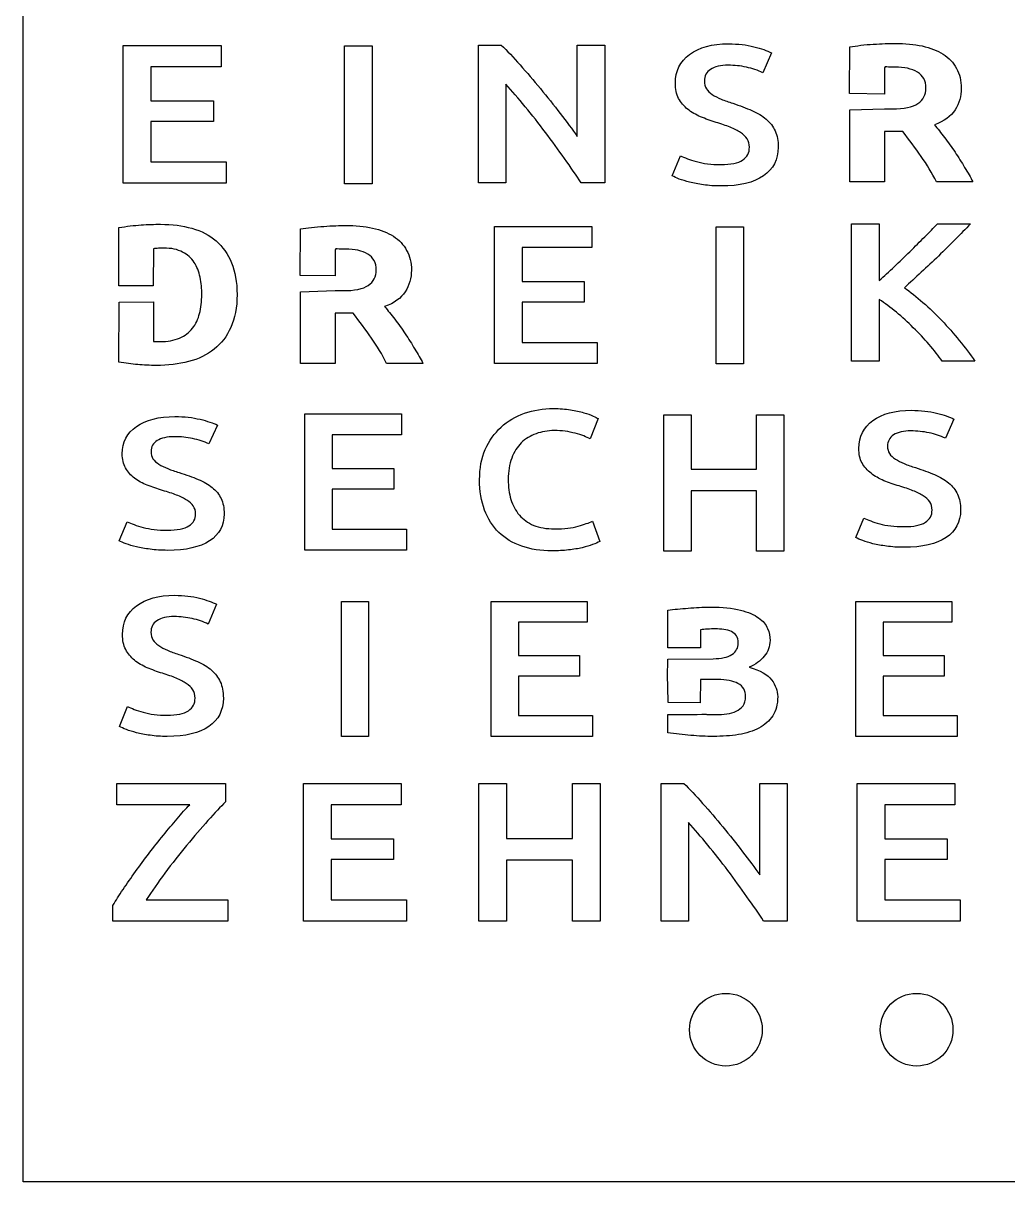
# Model space of a CAD drawing. Extents: x 0 to 384, y 0 to 384.
# Drawn here: x 0 to 176.4, y 0 to 207.7 of the extents above; entities that cross this region are included whole.
import ezdxf

# ---------------------------------------------------------------- set-up
doc = ezdxf.new("R2010")
doc.units = 0
doc.layers.add('Ebene_1', color=7, linetype='CONTINUOUS')

msp = doc.modelspace()

# ---------------------------------------------------------------- linework, layer by layer
at = {"layer": 'Ebene_1', "color": 7}
for p, q in [((-0.038415, -0.036533), (-0.038415, 384.178497)), ((17.892496, 178.988349), (17.892496, 203.691056)), ((17.892496, 203.691056), (35.419132, 203.691056)), ((35.419132, 203.691056), (35.419132, 199.876929)), ((57.523896, 203.617426), (62.486494, 203.617426)), ((57.523896, 178.914719), (57.523896, 203.617426)), ((62.486494, 203.617426), (62.486494, 178.914719)), ((81.578296, 179.061989), (81.578296, 203.764696)), ((81.578296, 203.764696), (85.635023, 203.764696)), ((99.262475, 187.367518), (99.262475, 203.764696)), ((99.262475, 203.764696), (104.185687, 203.764696)), ((104.185687, 203.764696), (104.185687, 179.061989)), ((134.057995, 202.369203), (132.52171, 198.778904)), ((148.049779, 195.070215), (148.109029, 203.43993)), ((35.419132, 199.876929), (22.855094, 199.876929)), ((22.855094, 199.876929), (22.855094, 193.781455)), ((154.344524, 199.710657), (154.344524, 194.981954)), ((86.462122, 196.742425), (86.462122, 179.061989)), ((22.855094, 193.781455), (34.040633, 193.781455)), ((34.040633, 193.781455), (34.040633, 190.038624)), ((154.344524, 194.981954), (148.049779, 195.070215)), ((148.109029, 192.126266), (154.344528, 192.332935)), ((148.109029, 179.242549), (148.109029, 192.126266)), ((154.344524, 192.33244), (155.713292, 192.33244)), ((34.040633, 190.038624), (22.855094, 190.038624)), ((22.855094, 190.038624), (22.855094, 182.802476)), ((157.589015, 188.286816), (154.344528, 188.286816)), ((154.344528, 188.286816), (154.344528, 179.242549)), ((22.855094, 182.802476), (36.364389, 182.802476)), ((36.364389, 182.802476), (36.364389, 178.988349)), ((116.292231, 180.299426), (117.749733, 183.924925)), ((124.997849, 182.340969), (124.997849, 182.340969)), ((36.364389, 178.988349), (17.892496, 178.988349)), ((62.486494, 178.914719), (57.523896, 178.914719)), ((86.462122, 179.061989), (81.578296, 179.061989)), ((104.185687, 179.061989), (99.971418, 179.061989)), ((154.344528, 179.242549), (148.109029, 179.242549)), ((170.161403, 179.242549), (163.621733, 179.242549)), ((17.092774, 160.610575), (17.092774, 171.037062)), ((49.597637, 162.45853), (49.656619, 170.790431)), ((84.43678, 146.672861), (84.43678, 171.263964)), ((84.43678, 171.263964), (101.884233, 171.263964)), ((101.884233, 171.263964), (101.884233, 167.467068)), ((124.12958, 171.192494), (129.069758, 171.192494)), ((124.12958, 146.601391), (124.12958, 171.192494)), ((129.069758, 171.192494), (129.069758, 146.601391)), ((148.43618, 147.101781), (148.43618, 171.692884)), ((148.43618, 171.692884), (153.376358, 171.692884)), ((153.376358, 171.692884), (153.376358, 161.544173)), ((163.805622, 171.692884), (169.725993, 171.692884)), ((23.316946, 167.245131), (23.257816, 160.620555)), ((55.863943, 167.078007), (55.863943, 162.370667)), ((101.884233, 167.467068), (89.376958, 167.467068)), ((89.376958, 167.467068), (89.376958, 161.399133)), ((55.863943, 162.370667), (49.597637, 162.45853)), ((23.257816, 160.620555), (17.092774, 160.610575)), ((89.376958, 161.399133), (100.511961, 161.399133)), ((100.511961, 161.399133), (100.511961, 157.673212)), ((49.656619, 159.527882), (55.863947, 159.733617)), ((49.656619, 146.702372), (49.656619, 159.527882)), ((55.863943, 159.733124), (57.226528, 159.733124)), ((153.376358, 158.137617), (153.376358, 147.101781)), ((17.092774, 146.925194), (17.151903, 157.697291)), ((17.151903, 157.697291), (23.316946, 157.707271)), ((23.316946, 157.707271), (23.316946, 150.638282)), ((100.511961, 157.673212), (89.376958, 157.673212)), ((89.376958, 157.673212), (89.376958, 150.469757)), ((59.093776, 155.705778), (55.863947, 155.705778)), ((55.863947, 155.705778), (55.863947, 146.702372)), ((23.873579, 150.598362), (24.430213, 150.598362)), ((89.376958, 150.469757), (102.825219, 150.469757)), ((102.825219, 150.469757), (102.825219, 146.672861)), ((55.863947, 146.702372), (49.656619, 146.702372)), ((71.609364, 146.702372), (65.09924, 146.702372)), ((102.825219, 146.672861), (84.43678, 146.672861)), ((129.069758, 146.601391), (124.12958, 146.601391)), ((153.376358, 147.101781), (148.43618, 147.101781)), ((170.510149, 147.101781), (164.668192, 147.101781)), ((50.417686, 113.206048), (50.417686, 137.632056)), ((50.417686, 137.632056), (67.748004, 137.632056)), ((67.748004, 137.632056), (67.748004, 133.860652)), ((114.777186, 113.045108), (114.777186, 137.471116)), ((114.777186, 137.471116), (119.684197, 137.471116)), ((119.684197, 137.471116), (119.684197, 127.707761)), ((131.406502, 137.471116), (136.313514, 137.471116)), ((131.406502, 127.707761), (131.406502, 137.471116)), ((136.313514, 137.471116), (136.313514, 113.045108)), ((34.772975, 135.638527), (33.251278, 132.259696)), ((103.020744, 136.800039), (101.579796, 133.169622)), ((166.751767, 136.723553), (165.232204, 133.263634)), ((67.748004, 133.860652), (55.324697, 133.860652)), ((55.324697, 133.860652), (55.324697, 127.833454)), ((55.324697, 127.833454), (66.384945, 127.833454)), ((66.384945, 127.833454), (66.384945, 124.132547)), ((119.684197, 127.707761), (131.406502, 127.707761)), ((66.384945, 124.132547), (55.324697, 124.132547)), ((55.324697, 124.132547), (55.324697, 116.977452)), ((131.406502, 123.865867), (119.684197, 123.865867)), ((119.684197, 123.865867), (119.684197, 113.045108)), ((131.406502, 113.045108), (131.406502, 123.865867)), ((149.179381, 115.455234), (150.621018, 118.949073)), ((17.175907, 114.868662), (18.619569, 118.280618)), ((25.798861, 116.789958), (25.798861, 116.789958)), ((55.324697, 116.977452), (68.682673, 116.977452)), ((68.682673, 116.977452), (68.682673, 113.206048)), ((101.969242, 118.401229), (103.293356, 114.770811)), ((157.79024, 117.422639), (157.79024, 117.422639)), ((68.682673, 113.206048), (50.417686, 113.206048)), ((94.764503, 113.078966), (94.764503, 113.078966)), ((119.684197, 113.045108), (114.777186, 113.045108)), ((136.313514, 113.045108), (131.406502, 113.045108)), ((57.006523, 104.030179), (61.872873, 104.030179)), ((57.006523, 79.806576), (57.006523, 104.030179)), ((61.872873, 104.030179), (61.872873, 79.806576)), ((83.853123, 79.806576), (83.853123, 104.030179)), ((83.853123, 104.030179), (101.039834, 104.030179)), ((101.039834, 104.030179), (101.039834, 100.290026)), ((149.206123, 79.806576), (149.206123, 104.030179)), ((149.206123, 104.030179), (166.392834, 104.030179)), ((166.392834, 104.030179), (166.392834, 100.290026)), ((34.635608, 103.505858), (33.129357, 99.940478)), ((115.48755, 99.70262), (115.48755, 102.44933)), ((101.039834, 100.290026), (88.719473, 100.290026)), ((88.719473, 100.290026), (88.719473, 94.312772)), ((166.392834, 100.290026), (154.072473, 100.290026)), ((154.072473, 100.290026), (154.072473, 94.312772)), ((121.32669, 98.93934), (121.36609, 95.67903)), ((121.36609, 95.67903), (115.48255, 95.70103)), ((88.719473, 94.312772), (99.68807, 94.312772)), ((99.68807, 94.312772), (99.68807, 90.642533)), ((115.48268, 93.64092), (123.60505, 93.74779)), ((154.072473, 94.312772), (165.04107, 94.312772)), ((165.04107, 94.312772), (165.04107, 90.642533)), ((99.68807, 90.642533), (88.719473, 90.642533)), ((88.719473, 90.642533), (88.719473, 83.546729)), ((121.32586, 90.02175), (121.28646, 85.84311)), ((124.45859, 90.02175), (121.32586, 90.02175)), ((165.04107, 90.642533), (154.072473, 90.642533)), ((154.072473, 90.642533), (154.072473, 83.546729)), ((115.52708, 85.87263), (115.48768, 88.71595)), ((17.217166, 81.589265), (18.646174, 85.189599)), ((121.28646, 85.84311), (115.52708, 85.87263)), ((25.752589, 83.616638), (25.752589, 83.616638)), ((88.719473, 83.546729), (101.966758, 83.546729)), ((101.966758, 83.546729), (101.966758, 79.806576)), ((115.48755, 80.47566), (115.48755, 83.76961)), ((154.072473, 83.546729), (167.319758, 83.546729)), ((167.319758, 83.546729), (167.319758, 79.806576)), ((61.872873, 79.806576), (57.006523, 79.806576)), ((101.966758, 79.806576), (83.853123, 79.806576)), ((167.319758, 79.806576), (149.206123, 79.806576)), ((16.717246, 67.569948), (16.717246, 71.377234)), ((16.717246, 71.377234), (36.217514, 71.377234)), ((36.217514, 71.377234), (36.217514, 68.068098)), ((50.210088, 46.718835), (50.210088, 71.377234)), ((50.210088, 71.377234), (67.705289, 71.377234)), ((67.705289, 71.377234), (67.705289, 67.569948)), ((81.638988, 46.718835), (81.638988, 71.377234)), ((81.638988, 71.377234), (86.592685, 71.377234)), ((86.592685, 71.377234), (86.592685, 61.520989)), ((98.426517, 71.377234), (103.380215, 71.377234)), ((98.426517, 61.520989), (98.426517, 71.377234)), ((103.380215, 71.377234), (103.380215, 46.718835)), ((114.306188, 46.718835), (114.306188, 71.377234)), ((114.306188, 71.377234), (118.355639, 71.377234)), ((131.958649, 55.009467), (131.958649, 71.377234)), ((131.958649, 71.377234), (136.873031, 71.377234)), ((136.873031, 71.377234), (136.873031, 46.718835)), ((149.450288, 46.718835), (149.450288, 71.377234)), ((149.450288, 71.377234), (166.945489, 71.377234)), ((166.945489, 71.377234), (166.945489, 67.569948)), ((29.80916, 67.569948), (16.717246, 67.569948)), ((67.705289, 67.569948), (55.163785, 67.569948)), ((55.163785, 67.569948), (55.163785, 61.485407)), ((166.945489, 67.569948), (154.403985, 67.569948)), ((154.403985, 67.569948), (154.403985, 61.485407)), ((119.181255, 64.367558), (119.181255, 46.718835)), ((55.163785, 61.485407), (66.329262, 61.485407)), ((66.329262, 61.485407), (66.329262, 57.749289)), ((86.592685, 61.520989), (98.426517, 61.520989)), ((154.403985, 61.485407), (165.569462, 61.485407)), ((165.569462, 61.485407), (165.569462, 57.749289)), ((66.329262, 57.749289), (55.163785, 57.749289)), ((55.163785, 57.749289), (55.163785, 50.526121)), ((98.426517, 57.642543), (86.592685, 57.642543)), ((86.592685, 57.642543), (86.592685, 46.718835)), ((98.426517, 46.718835), (98.426517, 57.642543)), ((165.569462, 57.749289), (154.403985, 57.749289)), ((154.403985, 57.749289), (154.403985, 50.526121)), ((22.024779, 50.526121), (36.64998, 50.526121)), ((36.64998, 50.526121), (36.64998, 46.718835)), ((55.163785, 50.526121), (68.64885, 50.526121)), ((68.64885, 50.526121), (68.64885, 46.718835)), ((154.403985, 50.526121), (167.88905, 50.526121)), ((167.88905, 50.526121), (167.88905, 46.718835)), ((16.04889, 46.718835), (16.04889, 49.529821)), ((36.64998, 46.718835), (16.04889, 46.718835)), ((68.64885, 46.718835), (50.210088, 46.718835)), ((86.592685, 46.718835), (81.638988, 46.718835)), ((103.380215, 46.718835), (98.426517, 46.718835)), ((119.181255, 46.718835), (114.306188, 46.718835)), ((136.873031, 46.718835), (132.66632, 46.718835)), ((167.88905, 46.718835), (149.450288, 46.718835)), ((132.41335, 27.23821), (132.41335, 27.23821)), ((166.60208, 27.23821), (166.60208, 27.23821)), ((384.199075, -0.036533), (-0.038415, -0.036533))]:
    msp.add_line(p, q, dxfattribs=at)
for points in [[(85.635023, 203.764696), (86.685308, 202.766607), (87.814365, 201.578405), (89.022193, 200.200091)], [(119.404194, 202.087611), (121.111178, 203.354776), (123.435302, 203.988358), (126.376567, 203.988358)], [(126.376567, 203.988358), (128.083551, 203.988358), (129.593575, 203.812363), (130.90664, 203.460373)], [(148.109029, 203.43993), (148.71737, 203.545744), (149.376407, 203.638269), (150.086139, 203.717605)], [(150.086139, 203.717605), (150.829667, 203.823716), (151.573195, 203.889168), (152.316723, 203.915944)], [(152.316723, 203.915944), (153.060252, 203.968504), (153.769984, 204.008172), (154.445918, 204.034947)], [(154.445918, 204.034947), (155.121853, 204.061723), (155.713296, 204.074615), (156.220247, 204.074615)], [(156.220247, 204.074615), (158.011474, 204.074615), (159.633718, 203.915944), (161.086978, 203.598601)], [(161.086978, 203.598601), (162.540238, 203.281259), (163.790717, 202.792055), (164.838416, 202.130891)], [(116.843718, 196.913356), (116.843718, 199.119161), (117.69721, 200.843913), (119.404194, 202.087611)], [(130.90664, 203.460373), (132.245966, 203.131849), (133.296418, 202.768126), (134.057995, 202.369203)], [(164.838416, 202.130891), (165.886116, 201.469728), (166.680338, 200.623513), (167.221086, 199.59215)], [(89.022193, 200.200091), (90.230021, 198.845541), (91.437849, 197.431582), (92.645677, 195.958212)], [(126.297783, 200.151666), (124.958457, 200.151666), (123.908006, 199.905272), (123.146428, 199.412486)], [(129.567314, 199.799675), (128.516862, 200.034336), (127.427019, 200.151666), (126.297783, 200.151666)], [(132.52171, 198.778904), (131.628826, 199.224758), (130.644027, 199.565015), (129.567314, 199.799675)], [(155.358426, 199.789993), (155.020459, 199.789993), (154.344524, 199.995472), (154.344524, 199.710657)], [(156.220243, 199.829661), (155.983666, 199.829661), (155.696394, 199.816769), (155.358426, 199.789993)], [(160.225157, 198.917301), (159.211255, 199.525508), (157.876284, 199.829661), (156.220243, 199.829661)], [(167.221086, 199.59215), (167.795631, 198.587264), (168.082903, 197.397229), (168.082903, 196.022044)], [(123.146428, 199.412486), (122.411112, 198.9197), (122.043454, 198.227453), (122.043454, 197.335744)], [(161.74601, 196.061216), (161.74601, 197.357065), (161.239059, 198.309093), (160.225157, 198.917301)], [(89.928064, 192.714421), (88.720236, 194.211555), (87.564922, 195.554223), (86.462122, 196.742425)], [(92.645677, 195.958212), (93.879763, 194.484842), (95.061334, 192.999591), (96.19039, 191.50246)], [(117.434597, 194.203032), (117.040678, 194.953945), (116.843718, 195.857386), (116.843718, 196.913356)], [(122.043454, 197.335744), (122.043454, 196.796026), (122.16163, 196.326706), (122.397981, 195.927784)], [(122.397981, 195.927784), (122.660594, 195.552328), (123.015122, 195.212071), (123.461564, 194.907013)], [(160.326547, 193.284468), (161.272857, 193.945631), (161.74601, 194.871181), (161.74601, 196.061216)], [(168.082903, 196.022044), (168.082903, 194.594002), (167.71114, 193.298153), (166.967611, 192.134596)], [(119.049667, 192.267087), (118.393134, 192.806805), (117.854778, 193.45212), (117.434597, 194.203032)], [(123.461564, 194.907013), (123.934267, 194.601954), (124.472624, 194.320362), (125.076633, 194.062236)], [(125.076633, 194.062236), (125.706904, 193.80411), (126.389698, 193.557717), (127.125014, 193.323057)], [(127.125014, 193.323057), (128.411817, 192.900669), (129.554184, 192.466548), (130.552113, 192.020693)], [(155.713292, 192.33244), (157.842487, 192.33244), (159.380238, 192.649782), (160.326547, 193.284468)], [(93.551548, 188.116085), (92.369977, 189.708276), (91.162149, 191.241054), (89.928064, 192.714421)], [(96.19039, 191.50246), (97.345704, 190.02909), (98.369732, 188.650776), (99.262475, 187.367518)], [(121.373791, 190.894329), (120.507168, 191.269783), (119.73246, 191.727368), (119.049667, 192.267087)], [(130.552113, 192.020693), (131.576303, 191.598308), (132.429795, 191.082057), (133.112589, 190.471941)], [(166.967611, 192.134596), (166.224082, 190.971039), (164.990501, 190.085058), (163.266868, 189.476851)], [(124.131227, 189.908757), (123.18582, 190.213815), (122.266675, 190.542339), (121.373791, 190.894329)], [(126.652311, 189.028782), (125.916995, 189.33384), (125.076633, 189.627165), (124.131227, 189.908757)], [(133.112589, 190.471941), (133.821643, 189.885291), (134.36, 189.181311), (134.727658, 188.36)], [(163.266868, 189.476851), (163.841412, 188.789308), (164.449753, 188.022331), (165.091892, 187.176117)], [(96.978104, 183.410807), (95.875305, 184.979233), (94.733119, 186.547659), (93.551548, 188.116085)], [(128.503732, 188.078408), (128.004767, 188.430398), (127.387627, 188.74719), (126.652311, 189.028782)], [(129.68549, 186.95204), (129.422877, 187.374428), (129.028958, 187.749884), (128.503732, 188.078408)], [(134.727658, 188.36), (135.095316, 187.562156), (135.279145, 186.588317), (135.279145, 185.438482)], [(160.884197, 183.80435), (159.870295, 185.28525), (158.771901, 186.779438), (157.589015, 188.286816)], [(165.091892, 187.176117), (165.73403, 186.356282), (166.359269, 185.483589), (166.967611, 184.558039)], [(128.897651, 183.150546), (129.711751, 183.690265), (130.118801, 184.45291), (130.118801, 185.438482)], [(130.118801, 185.438482), (130.118801, 186.025133), (129.974364, 186.529652), (129.68549, 186.95204)], [(135.279145, 185.438482), (135.279145, 183.232677), (134.399392, 181.519659), (132.639885, 180.299426)], [(99.971418, 179.061989), (99.078675, 180.416539), (98.080904, 181.866145), (96.978104, 183.410807)], [(117.749733, 183.924925), (118.458788, 183.572935), (119.417325, 183.220944), (120.625344, 182.868954)], [(120.625344, 182.868954), (121.833364, 182.516964), (123.290865, 182.340969), (124.997849, 182.340969)], [(124.997849, 182.340969), (126.783617, 182.340969), (128.083551, 182.610828), (128.897651, 183.150546)], [(163.621733, 179.242549), (162.844409, 180.829263), (161.931897, 182.34983), (160.884197, 183.80435)], [(166.967611, 184.558039), (167.575952, 183.658869), (168.150496, 182.746508), (168.691245, 181.820959)], [(168.691245, 181.820959), (169.265789, 180.921788), (169.755842, 180.062384), (170.161403, 179.242549)], [(117.552773, 179.736242), (117.027547, 179.947436), (116.607367, 180.135164), (116.292231, 180.299426)], [(119.404194, 179.173058), (118.695139, 179.360786), (118.077999, 179.548514), (117.552773, 179.736242)], [(121.885886, 178.715471), (120.966741, 178.832801), (120.13951, 178.98533), (119.404194, 179.173058)], [(124.997849, 178.504277), (123.868614, 178.504277), (122.831293, 178.574675), (121.885886, 178.715471)], [(132.639885, 180.299426), (130.90664, 179.10266), (128.359295, 178.504277), (124.997849, 178.504277)], [(17.092774, 171.037062), (18.509659, 171.276584), (19.842206, 171.436265), (21.090415, 171.516105)], [(21.090415, 171.516105), (22.338624, 171.595946), (23.502495, 171.635866), (24.582026, 171.635866)], [(24.582026, 171.635866), (26.639884, 171.635866), (28.512197, 171.396345), (30.198965, 170.917301)], [(30.198965, 170.917301), (31.919469, 170.438257), (33.370091, 169.679771), (34.550828, 168.641843)], [(49.656619, 170.790431), (50.262212, 170.895767), (50.918271, 170.987874), (51.624796, 171.066852)], [(51.624796, 171.066852), (52.364966, 171.172484), (53.105134, 171.23764), (53.845304, 171.264295)], [(53.845304, 171.264295), (54.585474, 171.316617), (55.291999, 171.356106), (55.964879, 171.382761)], [(55.964879, 171.382761), (56.63776, 171.409415), (57.226531, 171.422249), (57.731192, 171.422249)], [(57.731192, 171.422249), (59.514327, 171.422249), (61.129241, 171.264295), (62.575936, 170.948386)], [(62.575936, 170.948386), (64.022631, 170.632477), (65.26746, 170.145483), (66.310426, 169.487307)], [(161.531572, 169.386359), (162.368004, 170.237999), (163.126021, 171.00684), (163.805622, 171.692884)], [(169.725993, 171.692884), (168.863423, 170.79393), (167.948575, 169.859492), (166.98145, 168.889569)], [(34.550828, 168.641843), (35.731566, 167.630562), (36.642421, 166.326465), (37.283393, 164.729653)], [(66.310426, 169.487307), (67.353392, 168.82913), (68.144026, 167.986739), (68.682331, 166.960035)], [(158.865444, 166.724983), (159.80643, 167.647593), (160.69514, 168.534718), (161.531572, 169.386359)], [(166.98145, 168.889569), (166.014326, 167.919645), (165.021062, 166.937893), (164.001661, 165.944313)], [(24.227801, 167.324972), (23.890447, 167.324972), (23.586828, 167.298026), (23.316946, 167.245131)], [(25.138656, 167.364892), (24.868773, 167.364892), (24.565155, 167.351918), (24.227801, 167.324972)], [(28.529061, 166.646327), (27.651941, 167.12537), (26.521806, 167.364892), (25.138656, 167.364892)], [(30.603786, 164.809992), (30.097755, 165.581752), (29.40618, 166.19393), (28.529061, 166.646327)], [(56.873265, 167.156985), (56.536824, 167.156985), (55.863943, 167.361536), (55.863943, 167.078007)], [(57.731188, 167.196473), (57.49568, 167.196473), (57.209706, 167.183639), (56.873265, 167.156985)], [(61.718009, 166.288235), (60.708687, 166.893694), (59.379747, 167.196473), (57.731188, 167.196473)], [(63.231991, 163.445054), (63.231991, 164.735049), (62.72733, 165.682776), (61.718009, 166.288235)], [(68.682331, 166.960035), (69.25428, 165.95969), (69.540255, 164.775031), (69.540255, 163.406059)], [(156.081693, 164.028123), (157.022679, 164.927077), (157.950596, 165.82603), (158.865444, 166.724983)], [(31.66645, 162.135332), (31.464038, 163.146613), (31.109816, 164.038233), (30.603786, 164.809992)], [(37.283393, 164.729653), (37.9581, 163.159487), (38.295454, 161.256586), (38.295454, 159.021048)], [(164.001661, 165.944313), (162.982259, 164.97439), (161.949788, 164.004467), (160.904248, 163.034543)], [(31.970068, 159.021547), (31.970068, 160.086122), (31.868862, 161.12405), (31.66645, 162.135332)], [(61.818941, 160.680851), (62.760975, 161.339027), (63.231991, 162.260395), (63.231991, 163.445054)], [(69.540255, 163.406059), (69.540255, 161.984469), (69.170171, 160.694474), (68.430001, 159.536174)], [(153.376358, 161.544173), (154.238928, 162.324843), (155.140707, 163.152826), (156.081693, 164.028123)], [(160.904248, 163.034543), (159.884846, 162.06462), (158.878513, 161.14201), (157.88525, 160.266713)], [(57.226528, 159.733124), (59.346103, 159.733124), (60.876907, 160.049033), (61.818941, 160.680851)], [(157.88525, 160.266713), (158.983067, 159.509703), (160.093954, 158.622579), (161.21791, 157.605342)], [(31.565244, 155.628321), (31.835127, 156.666249), (31.970068, 157.797291), (31.970068, 159.021547)], [(38.295454, 159.021048), (38.295454, 156.732317), (37.924366, 154.776222), (37.182187, 153.152763)], [(68.430001, 159.536174), (67.689831, 158.377874), (66.461824, 157.495896), (64.745977, 156.890437)], [(156.473771, 155.866577), (155.428231, 156.741874), (154.39576, 157.498887), (153.376358, 158.137617)], [(64.745977, 156.890437), (65.317926, 156.206), (65.923519, 155.442487), (66.562756, 154.600096)], [(159.492768, 153.098747), (158.525644, 154.06867), (157.519311, 154.99128), (156.473771, 155.866577)], [(161.21791, 157.605342), (162.368004, 156.611762), (163.49196, 155.535384), (164.589777, 154.376207)], [(30.300168, 152.99358), (30.907404, 153.738793), (31.329096, 154.61704), (31.565244, 155.628321)], [(62.374071, 151.243564), (61.36475, 152.717773), (60.271318, 154.20521), (59.093776, 155.705778)], [(66.562756, 154.600096), (67.201994, 153.783965), (67.824408, 152.915216), (68.430001, 151.993847)], [(164.589777, 154.376207), (165.687594, 153.240687), (166.733134, 152.046025), (167.726398, 150.792222)], [(27.972427, 151.237087), (28.950752, 151.662937), (29.726667, 152.248368), (30.300168, 152.99358)], [(37.182187, 153.152763), (36.473744, 151.55595), (35.47855, 150.251854), (34.196607, 149.240572)], [(68.430001, 151.993847), (69.035594, 151.098739), (69.607543, 150.190501), (70.145848, 149.269133)], [(162.315727, 150.082522), (161.427018, 151.123415), (160.486031, 152.128823), (159.492768, 153.098747)], [(23.316946, 150.638282), (23.485622, 150.611336), (23.671167, 150.598362), (23.873579, 150.598362)], [(24.430213, 150.598362), (25.847099, 150.598362), (27.027836, 150.811237), (27.972427, 151.237087)], [(65.09924, 146.702372), (64.325427, 148.281917), (63.417038, 149.795615), (62.374071, 151.243564)], [(164.668192, 147.101781), (163.988591, 148.048048), (163.204436, 149.041628), (162.315727, 150.082522)], [(167.726398, 150.792222), (168.745799, 149.562075), (169.673716, 148.331928), (170.510149, 147.101781)], [(34.196607, 149.240572), (32.914663, 148.229291), (31.379703, 147.484079), (29.591729, 147.005035)], [(70.145848, 149.269133), (70.717796, 148.374024), (71.205635, 147.518503), (71.609364, 146.702372)], [(20.483178, 146.486071), (19.437382, 146.565911), (18.307247, 146.712319), (17.092774, 146.925194)], [(23.772377, 146.32639), (22.65911, 146.32639), (21.56271, 146.379284), (20.483178, 146.486071)], [(29.591729, 147.005035), (27.837489, 146.552638), (25.897705, 146.32639), (23.772377, 146.32639)], [(20.258321, 135.37352), (21.949096, 136.566049), (24.251151, 137.162313), (27.164487, 137.162313)], [(27.164487, 137.162313), (28.855262, 137.162313), (30.350948, 136.996684), (31.651544, 136.665426)], [(85.612537, 135.249181), (86.806836, 136.35358), (88.208839, 137.187754), (89.818547, 137.751702)], [(89.818547, 137.751702), (91.428254, 138.315651), (93.154795, 138.597625), (94.99817, 138.597625)], [(94.99817, 138.597625), (96.11458, 138.597625), (97.127138, 138.515382), (98.035844, 138.350897)], [(98.035844, 138.350897), (98.94455, 138.20991), (99.736422, 138.045425), (100.41146, 137.857442)], [(100.41146, 137.857442), (101.086499, 137.66946), (101.644704, 137.469728), (102.086075, 137.258247)], [(102.086075, 137.258247), (102.527447, 137.046767), (102.839003, 136.894031), (103.020744, 136.800039)], [(152.25747, 136.452187), (153.945874, 137.673335), (156.244701, 138.283909), (159.15395, 138.283909)], [(159.15395, 138.283909), (160.842354, 138.283909), (162.335942, 138.114305), (163.634714, 137.775097)], [(163.634714, 137.775097), (164.959462, 137.458503), (165.998479, 137.107989), (166.751767, 136.723553)], [(17.722158, 130.50403), (17.722158, 132.579912), (18.567545, 134.203076), (20.258321, 135.37352)], [(31.651544, 136.665426), (32.978152, 136.356252), (34.018629, 136.013952), (34.772975, 135.638527)], [(82.769586, 131.266296), (83.470587, 132.840652), (84.418238, 134.16828), (85.612537, 135.249181)], [(149.724865, 131.465834), (149.724865, 133.591535), (150.569067, 135.253653), (152.25747, 136.452187)], [(27.086451, 133.551602), (25.759843, 133.551602), (24.719366, 133.319721), (23.96502, 132.85596)], [(30.324936, 133.220344), (29.284459, 133.441183), (28.204964, 133.551602), (27.086451, 133.551602)], [(33.251278, 132.259696), (32.366872, 132.67929), (31.391425, 132.999506), (30.324936, 133.220344)], [(91.882607, 134.086038), (90.870049, 133.73357), (89.987306, 133.19312), (89.234379, 132.464686)], [(95.153948, 134.649986), (93.985612, 134.649986), (92.895165, 134.462003), (91.882607, 134.086038)], [(98.892623, 134.156531), (97.75025, 134.485501), (96.504025, 134.649986), (95.153948, 134.649986)], [(101.579796, 133.169622), (100.956684, 133.52209), (100.06096, 133.851059), (98.892623, 134.156531)], [(155.958971, 133.874208), (155.231659, 133.399318), (154.868002, 132.732209), (154.868002, 131.872883)], [(159.076024, 134.586545), (157.751277, 134.586545), (156.712259, 134.349099), (155.958971, 133.874208)], [(162.309967, 134.247337), (161.270949, 134.473475), (160.192968, 134.586545), (159.076024, 134.586545)], [(165.232204, 133.263634), (164.349039, 133.693298), (163.37496, 134.021198), (162.309967, 134.247337)], [(23.96502, 132.85596), (23.236686, 132.392199), (22.872519, 131.740726), (22.872519, 130.901539)], [(22.872519, 130.901539), (22.872519, 130.39361), (22.989573, 129.951933), (23.22368, 129.576508)], [(81.757028, 125.838298), (81.757028, 127.882607), (82.094547, 129.69194), (82.769586, 131.266296)], [(89.234379, 132.464686), (88.507414, 131.736253), (87.936227, 130.819837), (87.520819, 129.715438)], [(150.309312, 128.853934), (149.919681, 129.577577), (149.724865, 130.44821), (149.724865, 131.465834)], [(154.868002, 131.872883), (154.868002, 131.352764), (154.984892, 130.900487), (155.218671, 130.516052)], [(18.307426, 127.953344), (17.917247, 128.660027), (17.722158, 129.510256), (17.722158, 130.50403)], [(23.22368, 129.576508), (23.483799, 129.223166), (23.83496, 128.90295), (24.277163, 128.61586)], [(87.520819, 129.715438), (87.105411, 128.611039), (86.897706, 127.330408), (86.897706, 125.873544)], [(151.906802, 126.988292), (151.257416, 127.50841), (150.724919, 128.130291), (150.309312, 128.853934)], [(155.218671, 130.516052), (155.478425, 130.15423), (155.829094, 129.82633), (156.270676, 129.53235)], [(156.270676, 129.53235), (156.738234, 129.23837), (157.270731, 128.967003), (157.868166, 128.718251)], [(19.90716, 126.131426), (19.256861, 126.639354), (18.723617, 127.246661), (18.307426, 127.953344)], [(24.277163, 128.61586), (24.745378, 128.32877), (25.278622, 128.063763), (25.876897, 127.820841)], [(25.876897, 127.820841), (26.501183, 127.577918), (27.177493, 127.346038), (27.905827, 127.125199)], [(27.905827, 127.125199), (29.180411, 126.72769), (30.31193, 126.319139), (31.300383, 125.899545)], [(154.205629, 125.665386), (153.348439, 126.027205), (152.582163, 126.468173), (151.906802, 126.988292)], [(157.868166, 128.718251), (158.491577, 128.469499), (159.166938, 128.232053), (159.894251, 128.005915)], [(159.894251, 128.005915), (161.167047, 127.598866), (162.296979, 127.18051), (163.284046, 126.750846)], [(163.284046, 126.750846), (164.297088, 126.3438), (165.14129, 125.846297), (165.816651, 125.258337)], [(22.209215, 124.839524), (21.350821, 125.192863), (20.58347, 125.623497), (19.90716, 126.131426)], [(24.940467, 123.912002), (24.004038, 124.199092), (23.093621, 124.508266), (22.209215, 124.839524)], [(31.300383, 125.899545), (32.314848, 125.502039), (33.160236, 125.016195), (33.836546, 124.442015)], [(82.652752, 120.410295), (82.055602, 121.984651), (81.757028, 123.793985), (81.757028, 125.838298)], [(86.897706, 125.873544), (86.897706, 124.581163), (87.053485, 123.394521), (87.365041, 122.31362)], [(156.93305, 124.715604), (155.997934, 125.009584), (155.088794, 125.326178), (154.205629, 125.665386)], [(159.426693, 123.867585), (158.69938, 124.161565), (157.868166, 124.444238), (156.93305, 124.715604)], [(165.816651, 125.258337), (166.517988, 124.692991), (167.050485, 124.014575), (167.414141, 123.22309)], [(27.437612, 123.083857), (26.709278, 123.370948), (25.876897, 123.646996), (24.940467, 123.912002)], [(29.271453, 122.189461), (28.777226, 122.520719), (28.165946, 122.818851), (27.437612, 123.083857)], [(33.836546, 124.442015), (34.538868, 123.889918), (35.072112, 123.227403), (35.436279, 122.454468)], [(161.257961, 122.951724), (160.764428, 123.290932), (160.154005, 123.596219), (159.426693, 123.867585)], [(162.426856, 121.86626), (162.167102, 122.273309), (161.77747, 122.63513), (161.257961, 122.951724)], [(167.414141, 123.22309), (167.777797, 122.45422), (167.959625, 121.515745), (167.959625, 120.407666)], [(30.44199, 121.129436), (30.18187, 121.526945), (29.791691, 121.880287), (29.271453, 122.189461)], [(30.871186, 119.705027), (30.871186, 120.257124), (30.728121, 120.731927), (30.44199, 121.129436)], [(35.436279, 122.454468), (35.800446, 121.703616), (35.98253, 120.787136), (35.98253, 119.705027)], [(87.365041, 122.31362), (87.70256, 121.232719), (88.208839, 120.292806), (88.883878, 119.493879)], [(162.855451, 120.407666), (162.855451, 120.973013), (162.712586, 121.45921), (162.426856, 121.86626)], [(29.661632, 117.551851), (30.468001, 118.05978), (30.871186, 118.777505), (30.871186, 119.705027)], [(35.98253, 119.705027), (35.98253, 117.629145), (35.11113, 116.017023), (33.368331, 114.868662)], [(85.223091, 116.392163), (84.106681, 117.496562), (83.249902, 118.835939), (82.652752, 120.410295)], [(88.883878, 119.493879), (89.558916, 118.71845), (90.415696, 118.107506), (91.454217, 117.661047)], [(150.621018, 118.949073), (151.322355, 118.609866), (152.270458, 118.270658), (153.465329, 117.93145)], [(161.647593, 118.202816), (162.452832, 118.722935), (162.855451, 119.457885), (162.855451, 120.407666)], [(167.959625, 120.407666), (167.959625, 118.281965), (167.089448, 116.631154), (165.349093, 115.455234)], [(18.619569, 118.280618), (19.321891, 117.949361), (20.271327, 117.618103), (21.467875, 117.286845)], [(21.467875, 117.286845), (22.664424, 116.955587), (24.108086, 116.789958), (25.798861, 116.789958)], [(25.798861, 116.789958), (27.567672, 116.789958), (28.855262, 117.043922), (29.661632, 117.551851)], [(89.312268, 113.924889), (87.70256, 114.488837), (86.339501, 115.311262), (85.223091, 116.392163)], [(91.454217, 117.661047), (92.492738, 117.238085), (93.738963, 117.026605), (95.192893, 117.026605)], [(95.192893, 117.026605), (96.932415, 117.026605), (98.3474, 117.179341), (99.437847, 117.484813)], [(99.437847, 117.484813), (100.528294, 117.813783), (101.372092, 118.119255), (101.969242, 118.401229)], [(153.465329, 117.93145), (154.660199, 117.592242), (156.101836, 117.422639), (157.79024, 117.422639)], [(157.79024, 117.422639), (159.55657, 117.422639), (160.842354, 117.682698), (161.647593, 118.202816)], [(18.42448, 114.33865), (17.904241, 114.537404), (17.48805, 114.714075), (17.175907, 114.868662)], [(20.258321, 113.808637), (19.555999, 113.985308), (18.944718, 114.161979), (18.42448, 114.33865)], [(33.368331, 114.868662), (31.651544, 113.742386), (29.128387, 113.179247), (25.798861, 113.179247)], [(103.293356, 114.770811), (102.9818, 114.582828), (102.55341, 114.394846), (102.008186, 114.206863)], [(150.426202, 114.912501), (149.906693, 115.116026), (149.491086, 115.296937), (149.179381, 115.455234)], [(152.25747, 114.369769), (151.556133, 114.55068), (150.945711, 114.731591), (150.426202, 114.912501)], [(154.71215, 113.928799), (153.803009, 114.041868), (152.984783, 114.188858), (152.25747, 114.369769)], [(165.349093, 115.455234), (163.634714, 114.301928), (161.115096, 113.725275), (157.79024, 113.725275)], [(22.716448, 113.378002), (21.80603, 113.488421), (20.986655, 113.631966), (20.258321, 113.808637)], [(25.798861, 113.179247), (24.680348, 113.179247), (23.652877, 113.245499), (22.716448, 113.378002)], [(94.764503, 113.078966), (92.739387, 113.078966), (90.921975, 113.36094), (89.312268, 113.924889)], [(97.685343, 113.2552), (96.776637, 113.137711), (95.803024, 113.078966), (94.764503, 113.078966)], [(100.138849, 113.642915), (99.411884, 113.47843), (98.594049, 113.349191), (97.685343, 113.2552)], [(102.008186, 114.206863), (101.488926, 114.01888), (100.865813, 113.830897), (100.138849, 113.642915)], [(157.79024, 113.725275), (156.673296, 113.725275), (155.647266, 113.793116), (154.71215, 113.928799)], [(20.26829, 103.22622), (21.941903, 104.48459), (24.22059, 105.113774), (27.104353, 105.113774)], [(27.104353, 105.113774), (28.777965, 105.113774), (30.258469, 104.939001), (31.545863, 104.589454)], [(31.545863, 104.589454), (32.859005, 104.26321), (33.88892, 103.902011), (34.635608, 103.505858)], [(17.757872, 98.087879), (17.757872, 100.278374), (18.594678, 101.991154), (20.26829, 103.22622)], [(115.48755, 102.44933), (116.59506, 102.59553), (117.81336, 102.71743), (119.14241, 102.81496)], [(119.14241, 102.81496), (120.47143, 102.93683), (121.78467, 102.99776), (123.08206, 102.99776)], [(123.08206, 102.99776), (125.29713, 102.99776), (127.10083, 102.81496), (128.49314, 102.44933)], [(128.49314, 102.44933), (129.88548, 102.10813), (130.97719, 101.64497), (131.7683, 101.05999)], [(23.937364, 100.569663), (23.216423, 100.080297), (22.855953, 99.392855), (22.855953, 98.507336)], [(27.027109, 101.303712), (25.713967, 101.303712), (24.684052, 101.059029), (23.937364, 100.569663)], [(30.232721, 100.954165), (29.202805, 101.187196), (28.134268, 101.303712), (27.027109, 101.303712)], [(33.129357, 99.940478), (32.253929, 100.383238), (31.288384, 100.721133), (30.232721, 100.954165)], [(131.7683, 101.05999), (132.55938, 100.49942), (133.09732, 99.86561), (133.38213, 99.15878)], [(18.337199, 95.396367), (17.950981, 96.142068), (17.757872, 97.039238), (17.757872, 98.087879)], [(22.855953, 98.507336), (22.855953, 97.971364), (22.971818, 97.505301), (23.203549, 97.109148)], [(115.48255, 95.70103), (115.49445, 97.58844), (115.48345, 98.14163), (115.48755, 99.70262)], [(122.60828, 99.04914), (122.1336, 99.02434), (121.70641, 98.98784), (121.32669, 98.93934)], [(123.98477, 99.08574), (123.54175, 99.08574), (123.08292, 99.07404), (122.60828, 99.04914)], [(125.55114, 98.97615), (125.04484, 99.04935), (124.52273, 99.08574), (123.98477, 99.08574)], [(126.88019, 98.61053), (126.50046, 98.80549), (126.05744, 98.92743), (125.55114, 98.97615)], [(127.78203, 97.84273), (127.56045, 98.18395), (127.2599, 98.43988), (126.88019, 98.61053)], [(128.11429, 96.56307), (128.11429, 97.09934), (128.00351, 97.52582), (127.78203, 97.84273)], [(133.38213, 99.15878), (133.66692, 98.45195), (133.80932, 97.74502), (133.80932, 97.03819)], [(23.203549, 97.109148), (23.461028, 96.736298), (23.808624, 96.398402), (24.246338, 96.095461)], [(24.246338, 96.095461), (24.7098, 95.792521), (25.237632, 95.512883), (25.829833, 95.256549)], [(126.97512, 94.47903), (127.73456, 94.9909), (128.11429, 95.68558), (128.11429, 96.56307)], [(133.80932, 97.03819), (133.80932, 95.96573), (133.46122, 95.01513), (132.76508, 94.18636)], [(19.920694, 93.473859), (19.276997, 94.009831), (18.749165, 94.650667), (18.337199, 95.396367)], [(25.829833, 95.256549), (26.447782, 95.000214), (27.117227, 94.755531), (27.838168, 94.5225)], [(27.838168, 94.5225), (29.099814, 94.103044), (30.219847, 93.671936), (31.198266, 93.229176)], [(115.48768, 88.71595), (115.43208, 90.59203), (115.46858, 91.75349), (115.48268, 93.64092)], [(123.60505, 93.74779), (125.09211, 93.76729), (126.21565, 93.99158), (126.97512, 94.47903)], [(132.76508, 94.18636), (132.10054, 93.35759), (131.1987, 92.69949), (130.05952, 92.21203)], [(22.199382, 92.11063), (21.349701, 92.483477), (20.590139, 92.937887), (19.920694, 93.473859)], [(24.902909, 91.131898), (23.975985, 91.434839), (23.074809, 91.761083), (22.199382, 92.11063)], [(31.198266, 93.229176), (32.202434, 92.809723), (33.03924, 92.297055), (33.708685, 91.691174)], [(33.708685, 91.691174), (34.403878, 91.108595), (34.931709, 90.409501), (35.292179, 89.593892)], [(130.05952, 92.21203), (132.05308, 91.65144), (133.39795, 90.8958), (134.09412, 89.94519)], [(27.374706, 90.258031), (26.653765, 90.560972), (25.829833, 90.852261), (24.902909, 91.131898)], [(29.189931, 89.314254), (28.700722, 89.663801), (28.095646, 89.978393), (27.374706, 90.258031)], [(35.292179, 89.593892), (35.65265, 88.801585), (35.832885, 87.834505), (35.832885, 86.692651)], [(128.06599, 89.2905), (127.17997, 89.77799), (125.9775, 90.02175), (124.45859, 90.02175)], [(134.09412, 89.94519), (134.82193, 88.99457), (135.18584, 87.99525), (135.18584, 86.94712)], [(30.348586, 88.195704), (30.091107, 88.61516), (29.704889, 88.98801), (29.189931, 89.314254)], [(30.773426, 86.692651), (30.773426, 87.27523), (30.631813, 87.776247), (30.348586, 88.195704)], [(129.44251, 86.95054), (129.44251, 88.04742), (128.98367, 88.82737), (128.06599, 89.2905)], [(18.646174, 85.189599), (19.341367, 84.840052), (20.281164, 84.490505), (21.465567, 84.140958)], [(29.57615, 84.420596), (30.374334, 84.956568), (30.773426, 85.71392), (30.773426, 86.692651)], [(35.832885, 86.692651), (35.832885, 84.502157), (34.970331, 82.801028), (33.245223, 81.589265)], [(127.73374, 84.3181), (128.24005, 84.56188), (128.65139, 84.89094), (128.96786, 85.30527)], [(128.96786, 85.30527), (129.28429, 85.74402), (129.44251, 86.29245), (129.44251, 86.95054)], [(135.18584, 86.94712), (135.18584, 85.58217), (134.88521, 84.43652), (134.28397, 83.51031)], [(21.465567, 84.140958), (22.649969, 83.791411), (24.078977, 83.616638), (25.752589, 83.616638)], [(25.752589, 83.616638), (27.503445, 83.616638), (28.777965, 83.884624), (29.57615, 84.420596)], [(115.48755, 83.76961), (122.65491, 83.76961), (122.18023, 83.79071), (122.65491, 83.76961)], [(122.65491, 83.76961), (123.1612, 83.74481), (123.65168, 83.73301), (124.12635, 83.73301)], [(124.12635, 83.73301), (124.79086, 83.73301), (125.43956, 83.76961), (126.07244, 83.8428)], [(126.07244, 83.8428), (126.70531, 83.9403), (127.25908, 84.09874), (127.73374, 84.3181)], [(134.28397, 83.51031), (133.68275, 82.60842), (132.86001, 81.87718), (131.81577, 81.31659)], [(18.453065, 81.02999), (17.938107, 81.239718), (17.526141, 81.426143), (17.217166, 81.589265)], [(20.26829, 80.470715), (19.573098, 80.65714), (18.968022, 80.843565), (18.453065, 81.02999)], [(33.245223, 81.589265), (31.545863, 80.400805), (29.048318, 79.806575), (25.752589, 79.806575)], [(131.81577, 81.31659), (130.80316, 80.78032), (129.58485, 80.39039), (128.1609, 80.14661)], [(22.701465, 80.016304), (21.800289, 80.132819), (20.989231, 80.28429), (20.26829, 80.470715)], [(25.752589, 79.806575), (24.64543, 79.806575), (23.628389, 79.876485), (22.701465, 80.016304)], [(119.61706, 80.00036), (118.22474, 80.09786), (116.84823, 80.2563), (115.48755, 80.47566)], [(123.65165, 79.81756), (122.35425, 79.81756), (121.0094, 79.87886), (119.61706, 80.00036)], [(128.1609, 80.14661), (126.76856, 79.92724), (125.26547, 79.81756), (123.65165, 79.81756)], [(118.355639, 71.377234), (119.404041, 70.380935), (120.531072, 69.194864), (121.736734, 67.819023)], [(27.528887, 65.043618), (28.341398, 65.992474), (29.101489, 66.834584), (29.80916, 67.569948)], [(36.217514, 68.068098), (35.352583, 67.214127), (34.304182, 66.099221), (33.07231, 64.723379)], [(121.736734, 67.819023), (122.942396, 66.466903), (124.148057, 65.055479), (125.353719, 63.584751)], [(25.091353, 62.090303), (25.930074, 63.134045), (26.742586, 64.118483), (27.528887, 65.043618)], [(33.07231, 64.723379), (31.840438, 63.371259), (30.569251, 61.888671), (29.258749, 60.275615)], [(122.64098, 60.346779), (121.435319, 61.841228), (120.282077, 63.181487), (119.181255, 64.367558)], [(125.353719, 63.584751), (126.585591, 62.114024), (127.765043, 60.631438), (128.892074, 59.136992)], [(22.535875, 58.887917), (23.400806, 60.00282), (24.252632, 61.070282), (25.091353, 62.090303)], [(29.258749, 60.275615), (27.948247, 58.686284), (26.650851, 57.037647), (25.366559, 55.329706)], [(126.257966, 55.756691), (125.078514, 57.346025), (123.872852, 58.876055), (122.64098, 60.346779)], [(20.098341, 55.578781), (20.884642, 56.669965), (21.697153, 57.773011), (22.535875, 58.887917)], [(128.892074, 59.136992), (130.045316, 57.666265), (131.067507, 56.290423), (131.958649, 55.009467)], [(17.857383, 52.37639), (18.565054, 53.420132), (19.31204, 54.487596), (20.098341, 55.578781)], [(25.366559, 55.329706), (24.108477, 53.645486), (22.99455, 52.044291), (22.024779, 50.526121)], [(129.678375, 51.059852), (128.577554, 52.625465), (127.437417, 54.191078), (126.257966, 55.756691)], [(16.04889, 49.529821), (16.573091, 50.407514), (17.175922, 51.35637), (17.857383, 52.37639)], [(132.66632, 46.718835), (131.775178, 48.070955), (130.779197, 49.517961), (129.678375, 51.059852)], [(119.38065, 27.23821), (119.38065, 30.837091), (122.298119, 33.75456), (125.897, 33.75456)], [(125.897, 33.75456), (129.495881, 33.75456), (132.41335, 30.837091), (132.41335, 27.23821)], [(153.56938, 27.23821), (153.56938, 30.837091), (156.486849, 33.75456), (160.08573, 33.75456)], [(160.08573, 33.75456), (163.684611, 33.75456), (166.60208, 30.837091), (166.60208, 27.23821)], [(125.897, 20.72186), (122.298119, 20.72186), (119.38065, 23.639329), (119.38065, 27.23821)], [(132.41335, 27.23821), (132.41335, 23.639329), (129.495881, 20.72186), (125.897, 20.72186)], [(160.08573, 20.72186), (156.486849, 20.72186), (153.56938, 23.639329), (153.56938, 27.23821)], [(166.60208, 27.23821), (166.60208, 23.639329), (163.684611, 20.72186), (160.08573, 20.72186)]]:
    msp.add_open_spline(points, degree=3, dxfattribs=at)

doc.saveas('drawing.dxf')
